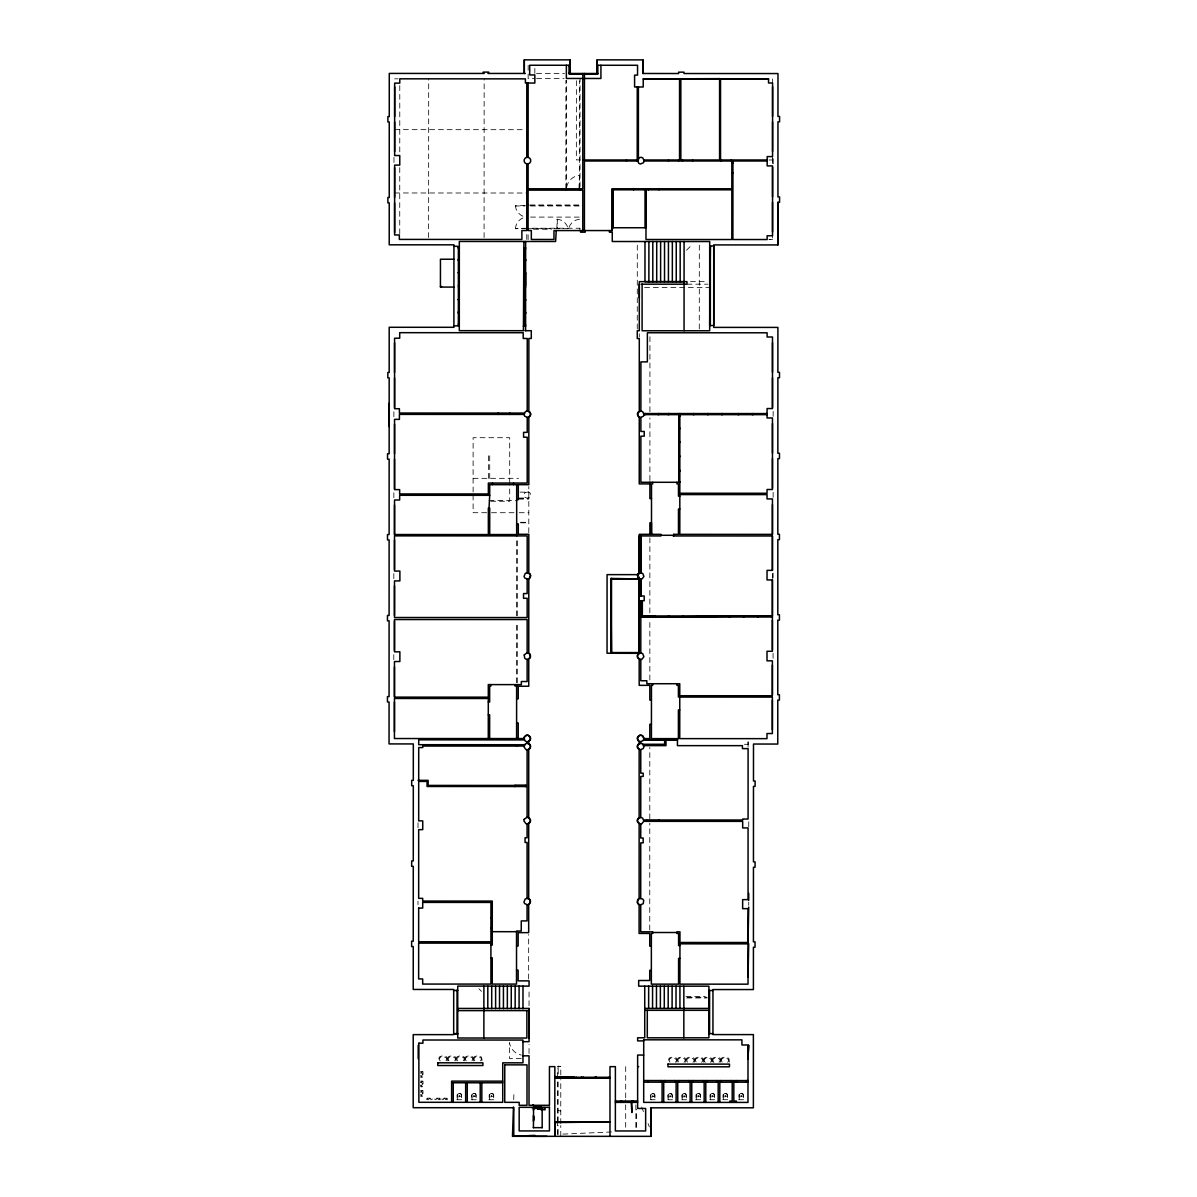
<?xml version="1.0" encoding="UTF-8"?>
<svg xmlns="http://www.w3.org/2000/svg" width="1197" height="1197" viewBox="0 0 1197 1197"><rect width="100%" height="100%" fill="white"/><g stroke="black" fill="none" stroke-linecap="round" stroke-linejoin="round"><path stroke-width="0.75" stroke-dasharray="5 3.75" d="M393.798 659.622L393.798 654.146M393.828 578.585L393.828 573.183M393.858 497.743L393.858 492.401M393.873 416.736L393.873 411.214M393.963 162.418L393.963 157.016M399.738 233.849L399.753 166.967M399.768 151.839L399.783 85.002M417.992 904.633L417.992 901.191M418.007 827.77L418.007 822.459M420.491 1090.751A4.04 4.04 0 0 1 422.436 1090.587A4.938 4.938 0 0 1 423.005 1090.721L423.005 1096.168A4.938 4.938 0 0 1 422.436 1096.302A4.04 4.04 0 0 1 420.491 1096.138M420.491 1081.235A4.04 4.04 0 0 1 422.436 1081.086A4.938 4.938 0 0 1 423.005 1081.22L423.005 1086.667A4.938 4.938 0 0 1 422.436 1086.786A4.04 4.04 0 0 1 420.491 1086.637M420.491 1071.734A4.04 4.04 0 0 1 422.436 1071.584A4.938 4.938 0 0 1 423.005 1071.719L423.005 1077.15A4.938 4.938 0 0 1 422.436 1077.285A4.04 4.04 0 0 1 420.491 1077.135M428.631 237.575L428.691 78.822M484.082 237.59L484.142 78.852M488.376 478.336L488.376 454.456M489.723 478.336L489.723 454.456M526.755 228.687L515.428 228.687L525.139 228.208M525.139 205.495L515.428 205.959L525.154 205.974M516.625 682.769L516.64 623.278M516.64 615.842L516.67 537.767M517.299 682.769L517.313 623.278M517.313 615.842L517.343 537.767M526.755 239.46L526.755 234.118M528.101 239.669L528.101 234.193M528.161 65.251L528.146 78.463L534.835 78.463M528.655 979.011L528.67 934.498M528.805 532.65L528.82 486.536M529.029 1053.495L529.044 1044.487M529.044 1005.704L529.059 989.68M534.835 73.421L534.835 66.882M556.814 228.702L557.293 219.231L557.278 228.702M557.458 1134.606L557.458 1122.577M557.458 1121.903L557.473 1080.008M557.473 1077.539L558.161 1066.078L560.795 1066.632L560.78 1077.719M558.131 1134.532L558.131 1125.509M558.131 1121.903L558.146 1081.205M558.146 1073.904L558.161 1066.078M560.765 1136.327L560.765 1125.464M560.765 1123.654L560.78 1079.559M565.852 188.797L565.897 80.334M566.54 187.809L566.57 80.319M576.37 80.723L576.341 159.904L580.021 159.904M579.004 188.797L579.483 175.316M579.348 188.797L579.378 80.723M579.528 229.24L579.528 228.238M579.528 219.29L578.54 219.38A12.12 12.12 0 0 0 568.949 227.654L568.59 229.091M580.006 229.24L580.006 228.238L530.286 228.223M580.021 186.986L580.051 78.882M625.687 1127.29L625.687 1099.729M625.687 1097.888L625.702 1066.647M635.861 1127.394L635.876 1104.173M636.535 1127.394L636.55 1109.529M637.268 328.951L637.298 243.365M639.288 336.956L639.288 333.843M649.747 929.979L649.776 823.192M649.791 818.838L649.806 747.452M649.836 679.986L649.851 620.315M649.851 612.834L649.881 537.782M649.896 480.446L649.911 417.903M649.911 411.708L649.941 334.606M699.287 328.966L699.317 241.54M748.095 747.182L748.095 740L748.095 744.295M748.724 905.396L748.724 902.014M748.738 826.828L748.753 821.441M772.589 239.535L768.938 239.535L772.529 239.55L772.529 235.749M772.559 161.326L772.559 156.598M772.589 82.982L772.589 78.942M773.067 658.275L773.067 653.188M773.097 578.076L773.097 572.824M773.127 497.339L773.127 491.907M773.142 416.376L773.157 410.975M773.232 163.75L773.232 158.498M513.708 1099.639L513.947 1092.292M515.428 228.687L515.578 227.221A12.12 12.12 0 0 1 525.288 217.27M426.85 1099.819A4.04 4.04 0 0 1 426.88 1098.741A4.938 4.938 0 0 1 427.015 1098.173L432.446 1098.188A4.938 4.938 0 0 1 432.581 1098.741A4.04 4.04 0 0 1 432.611 1099.819M440.152 1099.819A4.04 4.04 0 0 0 440.122 1098.756A4.938 4.938 0 0 0 439.987 1098.188L434.556 1098.188A4.938 4.938 0 0 0 434.421 1098.741A4.04 4.04 0 0 0 434.391 1099.819M447.244 1099.819A4.04 4.04 0 0 0 447.199 1098.756A4.938 4.938 0 0 0 447.08 1098.188L441.633 1098.188A4.938 4.938 0 0 0 441.498 1098.756A4.04 4.04 0 0 0 441.469 1099.819M686.554 250.188L692.734 244.008M445.972 1060.766C449.892 1056.562 437.728 1054.512 439.688 1060.213A3.681 3.681 0 0 0 440.227 1060.826M454.695 1060.766C458.66 1056.487 446.421 1054.632 448.411 1060.213M463.344 1060.841C467.473 1056.158 455.204 1054.796 457.149 1060.213A3.681 3.681 0 0 0 457.673 1060.826M471.932 1060.841C475.927 1056.068 463.553 1054.901 465.738 1060.228A3.681 3.681 0 0 0 466.261 1060.826M480.521 1060.841C484.531 1056.083 472.142 1054.901 474.326 1060.228A3.681 3.681 0 0 0 474.85 1060.841M675.392 1062.263C680.24 1058.103 667.298 1055.589 669.422 1061.455A3.681 3.681 0 0 0 670.29 1062.323M692.973 1062.263C697.851 1058.223 685.058 1055.515 687.018 1061.47A3.681 3.681 0 0 0 687.886 1062.323M710.434 1062.278C715.237 1057.998 702.235 1055.709 704.479 1061.47M719.023 1062.278C723.811 1058.163 711.033 1055.574 713.068 1061.47M727.611 1062.278C732.429 1058.148 719.577 1055.559 721.656 1061.47A3.681 3.681 0 0 0 722.524 1062.338M684.026 1062.323C689.158 1057.609 675.751 1055.934 678.16 1061.455A3.681 3.681 0 0 0 679.028 1062.323M701.622 1062.338C706.664 1057.564 693.287 1056.023 695.741 1061.47A3.681 3.681 0 0 0 696.609 1062.338M456.7 1099.729L462.012 1099.729M471.274 1099.729L476.571 1099.729M488.795 1099.744L494.092 1099.744M695.607 1099.714L700.903 1099.714M709.626 1099.729L714.923 1099.729M738.564 1099.729L743.861 1099.729M722.719 1099.669L727.926 1099.729M428.346 1099.714L429.738 1098.262L431.219 1099.759M442.965 1099.714L444.356 1098.277L445.838 1099.759M435.783 1099.759L437.279 1098.262L438.76 1099.759M650.36 1099.729L655.088 1099.729M667.746 1099.744L672.49 1099.744M681.781 1099.744L686.509 1099.744M421.09 1076.298L422.915 1074.427L421.09 1072.572M421.075 1085.799L422.915 1083.943L421.075 1082.073M421.075 1095.3L422.915 1093.445L421.075 1091.589M562.889 1134.113L613.298 1131.868M536.525 73.466L564.55 73.466M536.66 78.463L564.071 78.463M394.666 78.822L398.077 78.822M394.651 129.65L524.929 129.695M768.968 159.979L772.559 159.979M394.621 192.971L526.77 193.016M529.927 204.956L580.979 204.971M529.927 205.495L582.789 205.51M530.495 205.974L580.934 205.989M530.495 217.091L580.919 217.106M528.101 228.687L568.695 228.702M533.488 229.225L551.428 229.24M690.46 281.654L707.936 281.654M686.973 284.183L707.921 284.183M644.585 287.609L709.686 287.639M473.114 478.336L518.51 478.336M520.022 492.132L528.82 492.132M518.51 498.012L528.82 498.027M518.51 498.565L528.82 498.565M518.51 499.104L528.82 499.104M489.034 500.481L516.685 500.481M490.755 501.259L509.698 501.259L509.698 483.723M486.67 512.72L473.114 512.72L473.114 494.615M491.503 512.72L514.875 512.72M519.184 512.72L528.805 512.72M520.62 522.296L528.805 522.296M520.62 522.835L528.805 522.835M744.444 744.295L748.095 744.31M685.986 996.622L705.392 996.622M687.243 997.296L707.113 997.31M686.734 997.969L707.068 997.984M521.279 1058.477L509.488 1058.477L509.488 1042.677A14.843 14.843 0 0 0 521.323 1055.066M557.473 1066.617L560.795 1066.632M557.473 1110.442L560.78 1110.981M556.814 219.231L558.281 219.38A12.12 12.12 0 0 1 567.857 227.654L568.216 229.091M528.61 491.982L525.274 492.446A3.367 3.367 0 0 0 524.675 497.174L527.787 498.446L529.403 497.772A3.367 3.367 0 0 0 530.017 493.059L528.625 491.997M478.89 988.722L481.508 991.34M641.652 1107.001L643.582 1111.983M648.071 1123.579L649.358 1126.901M515.428 205.495L515.593 206.961A12.12 12.12 0 0 0 525.288 216.911M772.589 158.498L772.589 163.75M772.409 573.558L772.409 578.346M509.698 483.049L509.698 437.698L473.114 437.698L473.114 492.805M566.63 187.151A14.828 14.828 0 0 1 579.004 175.316M422.361 1095.839A2.394 2.394 0 0 1 420.446 1094.582M420.446 1092.307A2.394 2.394 0 0 1 422.361 1091.051M472.306 1099.564A8.199 8.199 0 0 1 471.633 1096.063L471.633 1095.39A2.289 2.289 0 0 1 473.922 1093.085A2.289 2.289 0 0 1 476.211 1095.39L476.211 1096.063A8.199 8.199 0 0 1 475.538 1099.564M432.117 1098.816A2.394 2.394 0 0 1 431.893 1099.684M427.583 1099.669A2.394 2.394 0 0 1 427.344 1098.816M464.69 1060.916A7.047 7.047 0 0 0 464.182 1056.996A6.793 6.793 0 0 0 456.835 1056.996A7.047 7.047 0 0 0 456.326 1060.916M473.279 1060.931A7.047 7.047 0 0 0 472.77 1056.996A6.793 6.793 0 0 0 465.424 1056.996A7.047 7.047 0 0 0 464.915 1060.931M439.658 1098.831A2.394 2.394 0 0 1 439.434 1099.684M435.124 1099.684A2.394 2.394 0 0 1 434.885 1098.816M682.529 1099.714A8.199 8.199 0 0 1 681.856 1096.213L681.856 1095.539A2.289 2.289 0 0 1 684.145 1093.25A2.289 2.289 0 0 1 686.435 1095.539L686.435 1096.213A8.199 8.199 0 0 1 685.761 1099.714M651.108 1099.714A8.199 8.199 0 0 1 650.435 1096.198L650.435 1095.524A2.289 2.289 0 0 1 652.724 1093.235A2.289 2.289 0 0 1 655.013 1095.524L655.013 1096.198A8.199 8.199 0 0 1 654.34 1099.714M739.596 1099.564A8.199 8.199 0 0 1 738.923 1096.063L738.923 1095.39A2.289 2.289 0 0 1 741.212 1093.1A2.289 2.289 0 0 1 743.502 1095.39L743.502 1096.063A8.199 8.199 0 0 1 742.828 1099.564M710.659 1099.564A8.199 8.199 0 0 1 709.986 1096.048L709.986 1095.375A2.289 2.289 0 0 1 712.275 1093.085A2.289 2.289 0 0 1 714.564 1095.375L714.564 1096.048A8.199 8.199 0 0 1 713.891 1099.564M457.733 1099.564A8.199 8.199 0 0 1 457.059 1096.048L457.059 1095.375A2.289 2.289 0 0 1 459.349 1093.085A2.289 2.289 0 0 1 461.653 1095.375L461.653 1096.048A8.199 8.199 0 0 1 460.98 1099.564M481.867 1060.931A7.047 7.047 0 0 0 481.359 1057.011A6.793 6.793 0 0 0 474.012 1057.011A7.047 7.047 0 0 0 473.503 1060.931M723.661 1099.564A8.199 8.199 0 0 1 722.988 1096.063L722.988 1095.39A2.289 2.289 0 0 1 725.277 1093.085A2.289 2.289 0 0 1 727.567 1095.39L727.567 1096.063A8.199 8.199 0 0 1 726.893 1099.564M455.967 1060.916A7.047 7.047 0 0 0 455.459 1056.996A6.793 6.793 0 0 0 448.112 1056.996A7.047 7.047 0 0 0 447.603 1060.916M448.95 1060.826A3.681 3.681 0 0 1 448.396 1060.228M447.229 1060.916A7.047 7.047 0 0 0 446.72 1056.996A6.793 6.793 0 0 0 439.374 1056.996A7.047 7.047 0 0 0 438.865 1060.916M422.361 1086.322A2.394 2.394 0 0 1 420.446 1085.081M420.446 1082.791A2.394 2.394 0 0 1 422.361 1081.549M422.361 1076.821A2.394 2.394 0 0 1 420.446 1075.579M420.446 1073.29A2.394 2.394 0 0 1 422.361 1072.048M696.639 1099.549A8.199 8.199 0 0 1 695.966 1096.048L695.966 1095.375A2.289 2.289 0 0 1 698.255 1093.085A2.289 2.289 0 0 1 700.544 1095.375L700.544 1096.048A8.199 8.199 0 0 1 699.871 1099.549M489.827 1099.564A8.199 8.199 0 0 1 489.154 1096.063L489.154 1095.39A2.289 2.289 0 0 1 491.443 1093.1A2.289 2.289 0 0 1 493.733 1095.39L493.733 1096.063A8.199 8.199 0 0 1 493.059 1099.564M668.495 1099.714A8.199 8.199 0 0 1 667.821 1096.213L667.821 1095.539A2.289 2.289 0 0 1 670.125 1093.235A2.289 2.289 0 0 1 672.415 1095.539L672.415 1096.213A8.199 8.199 0 0 1 671.741 1099.714M446.735 1098.831A2.394 2.394 0 0 1 446.511 1099.684M442.202 1099.684A2.394 2.394 0 0 1 441.962 1098.831M694.559 1062.173A7.047 7.047 0 0 0 694.051 1058.238A6.793 6.793 0 0 0 686.704 1058.238A7.047 7.047 0 0 0 686.195 1062.173M676.978 1062.158A7.047 7.047 0 0 0 676.47 1058.238A6.793 6.793 0 0 0 669.123 1058.238A7.047 7.047 0 0 0 668.614 1062.158M729.197 1062.173A7.047 7.047 0 0 0 728.689 1058.253A6.793 6.793 0 0 0 721.342 1058.253A7.047 7.047 0 0 0 720.833 1062.173M720.609 1062.173A7.047 7.047 0 0 0 720.1 1058.253A6.793 6.793 0 0 0 712.754 1058.253A7.047 7.047 0 0 0 712.245 1062.173M713.936 1062.338A3.681 3.681 0 0 1 713.038 1061.485M703.297 1062.173A7.047 7.047 0 0 0 702.789 1058.238A6.793 6.793 0 0 0 695.442 1058.238A7.047 7.047 0 0 0 694.933 1062.173M685.701 1062.158A7.047 7.047 0 0 0 685.193 1058.238A6.793 6.793 0 0 0 677.846 1058.238A7.047 7.047 0 0 0 677.337 1062.158M712.02 1062.173A7.047 7.047 0 0 0 711.512 1058.253A6.793 6.793 0 0 0 704.165 1058.253A7.047 7.047 0 0 0 703.656 1062.173M705.332 1062.338A3.681 3.681 0 0 1 704.449 1061.485M460.037 1096.452C457.838 1098.322 459.214 1093.489 460.037 1096.452M474.596 1096.467C472.366 1098.262 473.832 1093.489 474.596 1096.467M492.117 1096.467C489.902 1098.262 491.368 1093.504 492.117 1096.467M653.397 1096.602C651.018 1098.322 652.814 1093.624 653.397 1096.602M670.799 1096.617C668.405 1098.412 670.185 1093.609 670.799 1096.617M684.819 1096.617C682.395 1098.457 684.19 1093.624 684.819 1096.617M698.928 1096.452C696.549 1098.218 698.315 1093.459 698.928 1096.452M712.948 1096.452C710.614 1098.218 712.305 1093.474 712.948 1096.452M725.951 1096.467C723.736 1098.262 725.187 1093.489 725.951 1096.467M741.886 1096.467C739.686 1098.262 741.108 1093.504 741.886 1096.467M473.922 1093.504A1.885 1.885 0 0 0 472.037 1095.39A4.459 4.459 0 0 0 472.097 1096.542A1.885 1.885 0 0 0 475.748 1096.542A4.459 4.459 0 0 0 475.808 1095.39A1.885 1.885 0 0 0 473.922 1093.504M684.145 1093.654A1.885 1.885 0 0 0 682.26 1095.539A4.459 4.459 0 0 0 682.32 1096.706A1.885 1.885 0 0 0 685.971 1096.706A4.459 4.459 0 0 0 686.031 1095.539A1.885 1.885 0 0 0 684.145 1093.654M652.724 1093.639A1.885 1.885 0 0 0 650.839 1095.524A4.459 4.459 0 0 0 650.899 1096.691A1.885 1.885 0 0 0 654.55 1096.691A4.459 4.459 0 0 0 654.609 1095.524A1.885 1.885 0 0 0 652.724 1093.639M741.212 1093.504A1.885 1.885 0 0 0 739.327 1095.39A4.459 4.459 0 0 0 739.387 1096.557A1.885 1.885 0 0 0 743.038 1096.557A4.459 4.459 0 0 0 743.098 1095.39A1.885 1.885 0 0 0 741.212 1093.504M712.275 1093.489A1.885 1.885 0 0 0 710.39 1095.375A4.459 4.459 0 0 0 710.449 1096.542A1.885 1.885 0 0 0 714.1 1096.542A4.459 4.459 0 0 0 714.16 1095.375A1.885 1.885 0 0 0 712.275 1093.489M459.364 1093.489A1.885 1.885 0 0 0 457.463 1095.375A4.459 4.459 0 0 0 457.538 1096.542A1.885 1.885 0 0 0 461.174 1096.542A4.459 4.459 0 0 0 461.249 1095.375A1.885 1.885 0 0 0 459.364 1093.489M725.277 1093.489A1.885 1.885 0 0 0 723.392 1095.39A4.459 4.459 0 0 0 723.452 1096.542A1.885 1.885 0 0 0 727.103 1096.542A4.459 4.459 0 0 0 727.163 1095.39A1.885 1.885 0 0 0 725.277 1093.489M698.255 1093.489A1.885 1.885 0 0 0 696.37 1095.375A4.459 4.459 0 0 0 696.43 1096.542A1.885 1.885 0 0 0 700.08 1096.542A4.459 4.459 0 0 0 700.14 1095.375A1.885 1.885 0 0 0 698.255 1093.489M491.443 1093.504A1.885 1.885 0 0 0 489.558 1095.39A4.459 4.459 0 0 0 489.618 1096.557A1.885 1.885 0 0 0 493.269 1096.557A4.459 4.459 0 0 0 493.329 1095.39A1.885 1.885 0 0 0 491.443 1093.504M670.125 1093.654A1.885 1.885 0 0 0 668.225 1095.539A4.459 4.459 0 0 0 668.3 1096.691A1.885 1.885 0 0 0 671.936 1096.691A4.459 4.459 0 0 0 672.011 1095.539A1.885 1.885 0 0 0 670.125 1093.654"/><path stroke-width="1.5" d="M389.16 413.07L389.16 407.534M516.67 534.55L489.708 534.55L489.708 508.127L488.361 508.127L488.346 534.565L394.516 534.535L394.531 500.002L399.648 500.002L399.648 495.289L489.708 495.319L489.723 484.665L528.82 484.68L528.835 417.065A3.202 3.202 0 0 0 528.85 411.379L528.865 338.467L531.288 338.467L531.288 330.701L524.989 330.701M418.696 780.339L418.711 747.571L422.75 747.571L422.75 746.045L524.106 746.075M451.628 1102.317L451.628 1081.145L502.74 1081.16M453.244 1102.317L453.259 1082.776M457.045 1034.028L457.059 990.069M458.361 325.838L458.376 247.435M465.648 1102.317L465.663 1082.776M467.264 1102.317L467.279 1082.776M480.206 1102.332L480.221 1082.776M481.822 1102.332L481.837 1082.776M483.872 1038.023L483.887 986.104M487.792 1008.682L487.807 986.104M488.286 738.564L488.301 698.509L394.456 698.479L394.441 738.534L524.047 738.579A3.202 3.202 0 0 1 528.52 735.437L530.51 738.04L530.301 739.731L527.697 741.736L526.007 741.512L524.66 740.479L524.211 737.232L526.815 735.212L528.52 735.437A3.247 3.247 0 0 1 528.73 741.302L528.73 743.666A3.202 3.202 0 0 1 528.73 749.352L528.715 817.76A3.202 3.202 0 0 1 528.7 823.446L528.685 898.708A3.202 3.202 0 0 1 528.685 904.408L528.67 932.643L518.151 932.643L518.151 945.944L516.535 945.944M489.034 508.127L489.708 495.319M489.633 738.564L489.648 714.818L488.301 714.818M490.725 684.609L490.725 686.225L489.648 686.225L489.648 702.011L488.301 702.011M491.698 1008.682L491.713 986.104M490.92 945.032L492.266 945.032L492.281 901.087L422.706 901.057L422.706 898.363L418.666 898.363L418.681 829.641L422.736 829.641L422.736 820.873L418.681 820.873L418.696 781.417L427.06 781.417L427.06 786.489L527.099 786.534L527.084 817.416M495.618 1008.682L495.618 986.119M498.236 414.416L498.236 413.07M499.523 1008.682L499.523 986.119M503.428 1008.682L503.443 986.119M507.348 1008.682L507.348 986.119M509.698 414.416L509.698 413.07M511.254 1008.682L511.254 986.119M514.59 786.519L514.59 785.441L526.052 785.441L526.052 786.534M514.994 684.624L514.994 685.971L516.61 685.971M515.159 1008.682L515.174 986.119M515.264 785.441L515.264 786.519M516.595 746.075L516.595 744.729M516.595 738.579L516.625 684.624M516.67 535.912L516.685 484.665M518.211 738.579L518.226 723.048L516.61 723.048M518.301 484.665L518.301 499.643L516.685 499.643M519.079 1008.682L519.079 986.119M522.984 1008.697L522.984 986.119M524.301 59.85L524.301 73.421L524.301 59.85L570.146 59.865L570.326 74.154M524.66 326.197L524.675 247.779M525.378 786.534L525.378 785.441M525.603 330.701L525.633 241.48M526.8 83.042L526.77 157.331A3.367 3.367 0 0 0 526.785 163.929L526.755 230.542L521.892 230.542L521.892 239.46L399.334 239.415L399.334 234.956L394.606 234.956L394.636 165.111L399.753 165.111L399.768 155.535L394.636 155.535L394.666 83.132L399.783 83.132L399.783 78.822L525.393 78.867L525.393 83.042L534.835 83.042L534.835 74.947L529.687 74.947L529.702 65.251L570.146 65.251M527.069 904.767L527.054 920.912L521.264 920.912L521.249 931.027L516.535 931.027L516.52 984.099L492.251 984.084L492.266 957.839L490.905 957.839M527.069 898.363L525.184 898.992L523.942 902.029L524.6 903.585L527.653 904.842L529.209 904.184L530.466 901.146L529.807 899.575L527.069 898.363L527.084 842.479L525.064 842.479L525.064 837.765L527.084 837.765L527.084 823.805M527.114 749.711L527.099 785.441L428.137 785.412L428.137 780.339L418.022 780.339M527.114 743.307L525.244 743.936L524.002 746.973L526.007 749.576L527.697 749.786L530.301 747.781L530.51 746.09L529.867 744.534L527.114 743.307L527.114 741.661M527.144 659.352L527.129 681.527L521.338 681.527L521.338 684.624L488.301 684.609L488.301 697.163L394.456 697.133L394.471 661.522L399.858 661.522L399.873 651.826L394.471 651.811L394.486 619.552L527.159 619.552L527.144 652.963M527.174 579.139L527.159 593.562L523.523 593.562L523.523 598.291L527.159 598.291L527.159 617.562L394.486 617.517L394.501 580.904L399.888 580.904L399.888 571.059L394.501 571.059L394.516 535.867L527.189 535.912L527.174 572.735L529.912 573.947L530.57 575.518L529.328 578.555L527.757 579.213L524.72 577.971L524.062 576.4L525.303 573.363L527.174 572.735M527.219 417.424L527.219 432.356L523.583 432.356L523.583 437.219L527.219 437.219L527.204 483.049L488.361 483.049L488.361 493.957L399.648 493.942L399.648 489.618L394.531 489.618L394.546 419.369L399.409 419.369L399.409 414.386L524.136 414.431M527.219 411.035L525.348 411.648L524.106 414.686L524.765 416.257L527.802 417.499L530.406 415.494L530.63 413.818L529.972 412.247L527.219 411.035L527.249 338.467L523.209 338.467L523.209 332.721L399.708 332.676L399.708 338.212L394.576 338.212L394.561 408.716L399.409 408.731L399.409 413.04L524.316 413.085M528.146 83.042L528.131 157.331A3.367 3.367 0 0 1 528.116 163.914L528.116 188.782L582.804 188.797L582.789 73.481M527.219 1010.612L457.733 1010.612L457.733 1008.443L529.044 1008.443L529.044 1041.674L522.969 1041.674M533.323 1110.128L533.518 1109.155M533.518 1136.327L546.999 1136.327M533.443 1127.649L533.578 1108.138L542.166 1108.138L542.166 1127.649M533.518 1107.674L533.877 1106.746M537.618 1108.138L533.578 1108.661M541.134 1109.499L545.099 1109.814L544.605 1108.138M549.438 1107.15L549.438 1130.941L519.169 1130.926L519.169 1107.33L549.438 1107.345M555.992 1078.213L555.992 1077.27M556.276 230.557L555.588 241.495L459.334 241.465L459.304 330.671L523.418 330.701L523.897 241.48M565.852 190.143L565.852 188.797M566.376 65.251L566.361 78.463L582.834 78.478M568.096 1078.228L568.096 1077.285M568.425 1078.228L568.425 1077.285M568.77 1078.228L568.77 1077.285M569.114 65.251L569.114 74.154L597.827 74.169L597.827 65.266M569.099 1078.228L569.099 1077.285M569.652 72.808L569.652 65.925M574.919 1077.285L554.854 1076.597M576.505 1078.228L576.505 1077.285M580.021 190.143L580.021 188.797M580.545 230.557L580.545 232.173L585.168 232.188L585.168 230.557M581.278 1078.228L581.278 1077.285M581.547 1078.228L581.547 1077.285M582.789 230.557L582.804 190.143L528.116 190.128L528.101 230.542L531.333 230.542L531.333 239.46L553.972 239.475L553.987 230.557L612.265 230.572L612.265 188.782L731.831 188.782L731.831 160.996L644.151 160.996L643.492 162.717L640.38 164.004L638.764 163.331L637.477 160.203L639.542 157.54L641.263 157.316L642.879 157.989L644.166 161.101M582.894 1078.228L582.894 1077.285M583.163 1078.228L583.163 1077.285M584.405 230.557L584.435 160.996L638.39 160.996M637.253 86.992L637.223 159.979L584.435 159.979L584.45 73.481M594.999 1078.228L594.999 1077.285M595.328 1078.228L595.328 1077.285M595.672 1078.228L595.672 1077.285M596.001 1078.228L596.001 1077.285M596.345 1078.228L596.345 1077.285M597.153 59.88L597.153 73.496L597.153 59.85L642.954 59.895L642.954 73.481L678.609 73.526L678.609 72.164L684.011 72.179L684.011 73.526L777.975 73.556L777.96 116.423L779.591 116.423L779.576 121.825L777.96 121.825L777.945 196.921L779.561 196.921L779.561 202.308L777.945 202.308L777.93 244.936L713.741 244.921L713.726 327.394L777.9 327.409L777.885 372.327L779.501 372.327L779.501 377.728L777.885 377.728L777.855 453.229L779.471 453.229L779.471 458.616L777.855 458.616L777.826 534.266L779.442 534.266L779.442 539.652L777.826 539.652L777.811 614.749L779.427 614.749L779.427 620.151L777.796 620.151L777.781 694.709L779.397 694.709L779.397 700.095L777.781 700.095L777.766 744.055L753.497 744.04L753.482 780.983L755.098 780.983L755.098 786.384L753.482 786.384L753.452 861.885L755.068 861.885L755.068 867.271L753.452 867.271L753.422 941.844L755.038 941.844L755.038 947.231L753.422 947.231L753.407 989.56L712.963 989.56L712.948 1034.582L753.392 1034.597L753.377 1107.809L651.033 1107.823L651.033 1136.357L513.767 1136.312L513.782 1107.734L413.204 1107.704L413.219 1034.627L453.678 1034.642L453.693 989.47L413.234 989.455L413.249 946.573L411.633 946.573L411.633 941.186L413.249 941.186L413.279 866.359L411.663 866.359L411.663 860.957L413.279 860.957L413.309 785.726L411.693 785.726L411.693 780.339L413.309 780.339L413.324 743.936L389.055 743.921L389.07 701.996L387.454 701.996L387.454 696.594L389.07 696.594L389.085 620.824L387.469 620.824L387.469 615.438L389.1 615.438L389.115 539.922L387.499 539.922L387.499 534.535L389.115 534.535L389.145 459.169L387.529 459.169L387.529 453.768L389.145 453.768L389.175 377.863L387.828 377.863L387.828 372.476L389.175 372.476L389.19 327.29L453.902 327.305L453.932 244.831L389.22 244.816L389.234 202.862L387.888 202.862L387.888 197.46L389.234 197.46L389.249 121.959L387.903 121.959L387.903 116.573L389.264 116.573L389.264 73.421L484.216 73.451M600.924 65.266L600.924 78.478L584.45 78.478M608.779 1078.243L608.779 1077.285M609.438 230.572L609.438 232.188L612.265 232.188L612.265 241.51L709.701 241.54L709.671 330.761L642.101 330.761L642.101 284.183M609.976 1136.342L609.991 1066.647L615.393 1066.647L615.363 1130.956L645.632 1130.97L645.647 1108.452L637.627 1108.452L637.642 1055.051L643.702 1055.051M610.814 653.233L610.844 578.405L641.936 579.034L643.941 576.43L642.699 573.393L639.707 572.914L638.091 573.991L637.642 577.238L638.674 578.585M611.487 653.233L611.517 578.405M620.704 1102.377L620.704 1101.031M620.974 1102.377L620.974 1101.031M621.512 1102.377L621.647 1101.031M631.223 1102.377L631.896 1112.492L631.762 1101.031M632.435 1102.377L632.435 1101.031M633.512 1102.377L633.512 1101.031M638.39 159.979L638.405 86.992M638.54 579.094L637.687 577.238M639.213 578.809L639.183 653.338L607.044 653.233L607.074 574.635L638.54 574.635M640.724 904.887L640.709 931.82L652.709 931.82L652.709 933.451L651.363 933.451L651.348 984.143L678.579 984.143L678.594 958.393L679.941 958.393M640.724 898.319L640.739 842.868L643.163 842.868L643.178 838.02L640.739 838.02L640.754 823.85M640.754 817.446L642.624 818.075L643.866 821.112L641.846 823.716L640.156 823.925L637.567 821.905L637.358 820.214L638.016 818.643L640.754 817.446L640.769 776.419L643.193 776.419L643.193 773.172L640.769 773.172L640.769 749.756M640.769 743.352L642.654 743.98L643.881 747.018L643.223 748.589L640.186 749.831L637.582 747.811L637.373 746.12L638.031 744.549L640.769 743.352L640.769 741.691M640.799 659.397L640.799 680.749L646.859 680.749L646.859 683.726L679.761 683.726L679.761 695.726L772.379 695.756L772.394 660.834L767.008 660.834L767.008 651.273L772.394 651.273L772.424 579.947L767.023 579.947L767.038 570.37L772.424 570.37L772.439 535.987L673.178 535.957M640.799 652.993L642.684 653.622L643.911 656.659L641.906 659.263L640.215 659.472L637.627 657.467L637.403 655.776L638.061 654.205L640.799 652.993L640.829 600.714L644.195 600.714L644.195 596.001L640.829 595.986L640.829 579.168L640.844 595.986M640.889 417.469L640.874 431.459L644.255 431.459L644.24 436.172L640.874 436.172L640.859 482.286L679.821 482.301M640.889 411.065L642.759 411.693L644.001 414.731L643.343 416.302L640.305 417.544L638.734 416.885L637.477 413.848L638.136 412.277L640.889 411.065L640.904 361.883L647.368 361.883L647.382 332.766L767.112 332.796L767.112 337L772.499 337L772.484 408.551L767.082 408.551L767.082 417.977L772.469 417.977L772.454 489.498L767.053 489.498L767.053 493.269L679.821 493.239L679.851 413.549M641.487 616.979L641.487 615.901M642.34 616.979L642.34 600.714M642.954 73.511L642.954 59.895M719.606 78.658L643.223 78.897L643.223 86.992L634.59 86.992L634.59 75.127L637.552 75.127L637.567 65.281L597.153 65.266M644.525 414.626L644.525 413.549M643.717 1040.896L637.642 1040.896L637.642 1037.799L644.734 1037.799L644.734 986.163M644.988 241.525L644.974 281.669L684.071 281.684M645.378 414.626L645.378 413.549M645.976 189.814L645.976 239.505L731.816 239.535L731.831 189.814L645.976 189.814L645.976 227.744L612.265 227.744M646.485 821.337L646.485 819.99M647.951 1082.163L647.951 1080.547M648.639 1008.413L648.654 986.163M648.879 281.684L648.894 241.525M649.881 534.326L649.881 522.865L651.497 522.865L651.497 534.326L651.512 483.902L652.724 483.902L652.724 482.286M649.896 482.286L649.896 498.595L651.512 498.595M652.56 1008.413L652.56 986.163M652.664 683.726L652.664 685.342L651.452 685.342L651.422 738.624L678.4 738.624L678.4 709.881L679.746 709.881M652.799 281.684L652.799 241.525M653.457 616.994L771.736 615.946L771.736 617.024M654.295 616.994L654.295 615.901M654.968 616.994L654.968 615.901M656.465 1008.413L656.465 986.163M656.704 281.684L656.719 241.525M658.185 414.626L658.185 413.549M658.859 414.626L658.859 413.549M659.293 821.351L659.293 820.005M660.37 1008.413L660.385 986.163M660.609 281.684L660.624 241.525M660.759 1082.163L660.759 1080.547M662.091 1102.392L662.106 1082.163M663.707 1102.392L663.722 1082.163M664.29 1008.413L664.29 986.163M664.53 281.684L664.53 241.525M664.664 1082.163L664.664 1080.547M665.996 738.624L665.981 745.626L643.717 745.626M668.135 414.626L668.135 413.549M668.195 1008.413L668.195 986.163M668.435 281.684L668.45 241.525M668.45 616.994L668.465 615.916M668.809 414.626L668.809 413.549M669.138 616.994L669.138 615.916M672.101 1008.413L672.115 986.163M672.34 281.684L672.355 241.54M673.716 535.957L673.716 534.341L678.46 534.341L678.475 508.994L679.821 508.994M674.779 1082.163L674.779 1080.547M676.11 1102.392L676.125 1082.163M676.021 1008.413L676.021 986.163M676.245 281.684L676.26 241.54M676.933 683.726L676.933 685.342L678.415 685.342L678.415 697.073L772.379 697.103L772.364 733.537L766.978 733.537L766.978 738.654L679.746 738.624L679.761 697.073M676.993 482.301L676.993 483.917L678.475 483.917L678.475 496.186L679.821 496.186M677.457 738.624L677.442 745.641L742.439 745.656L742.439 748.619L748.095 748.634L748.08 819.032L742.679 819.032L742.679 820.02L643.717 819.99M677.741 1102.392L677.741 1082.163M678.684 1082.163L678.684 1080.547M678.744 482.301L678.774 413.549M679.148 482.301L679.163 470.84M679.926 1008.413L679.926 986.178M680.165 281.684L680.18 241.54M682.619 616.994L682.619 615.916M683.292 616.994L683.292 615.916M683.831 1037.814L683.846 986.178M684.056 330.746L684.086 241.54M688.799 1082.178L688.799 1080.562M690.145 1102.392L690.145 1082.178M691.761 1102.392L691.761 1082.178M692.704 1082.178L692.704 1080.562M693.332 414.641L693.332 413.563M694.006 414.641L694.006 413.563M696.774 616.994L696.774 615.916M697.447 616.994L697.447 615.916M702.819 1082.178L702.819 1080.562M704.165 1102.407L704.165 1082.178M705.781 1102.407L705.781 1082.178M706.724 1082.178L706.724 1080.562M707.487 414.641L707.487 413.563M708.16 414.641L708.16 413.563M709.582 1033.639L709.597 990.503M710.345 325.524L710.375 245.969L709.671 325.524L713.726 325.524L713.726 245.969L709.701 245.969M715.103 617.009L715.103 615.931M715.776 617.009L715.776 615.931M716.838 1082.178L716.838 1080.562M718.185 1102.407L718.185 1082.178M719.801 1102.407L719.801 1082.178M720.759 1082.178L720.759 1080.562M721.641 414.641L721.641 413.563M722.315 414.656L722.315 413.563M729.257 617.009L729.272 615.931M729.946 617.009L729.946 615.931M729.916 1102.407L729.916 1101.06L732.205 1101.06L732.22 1082.193M730.858 1082.193L730.858 1080.562M733.836 1082.193L733.821 1101.06L736.379 1101.06L736.379 1102.407M736.529 1082.193L736.529 1080.577M738.1 414.656L738.1 413.578M738.773 414.656L738.773 413.578M743.427 617.009L743.427 615.931M744.1 617.024L744.1 615.931M746.644 1082.193L746.644 1080.577M748.709 943.64L748.02 976.887M748.724 907.102L748.035 941.83M748.724 900.324L748.724 893.396M752.255 414.656L752.255 413.578M752.928 414.656L752.928 413.578M757.581 617.024L757.581 615.946M758.255 617.024L758.255 615.946M766.409 414.656L766.409 413.578M767.172 161.326L767.172 156.598L772.559 156.598L772.589 82.982L768.534 82.982L768.549 78.942L720.534 78.927L720.534 159.979L767.172 159.979M772.439 534.371L772.454 498.94L767.053 498.925L767.053 494.615L679.821 494.585L679.806 534.341L772.439 534.371L772.439 504.595M777.93 244.936L777.945 202.308M584.435 159.979L582.804 159.919M513.468 1106.986L512.481 1136.357L534.894 1135.369M637.432 575.577L638.091 573.991M637.477 160.203L638.151 158.603M526.575 157.361L528.326 157.361M528.326 163.869L526.575 163.869M569.114 65.925L570.146 65.94M597.153 65.94L597.153 72.822M569.114 72.808L570.146 72.808M487.942 73.451L525.303 73.451M569.114 73.481L597.827 73.496M719.606 78.523L720.534 78.927M582.834 78.882L584.45 78.882M643.223 78.942L768.549 78.942M644.016 159.979L679.552 159.979L679.552 78.912M731.831 163.166L732.938 163.166M731.831 172.877L732.938 172.877M526.755 204.956L528.116 204.956M526.755 229.225L528.101 229.225M453.932 246.298L457.957 246.298L457.957 247.435L459.319 247.435M523.897 247.779L525.633 247.779M458.376 248.437L459.319 248.437M524.675 248.796L525.633 248.796M453.932 259.225L440.451 259.225L440.436 287.071L453.917 287.085M458.376 259.225L459.319 259.225M458.376 259.569L459.319 259.569M524.675 259.584L525.618 259.584M524.675 259.914L525.618 259.914M458.376 260.243L459.319 260.243M458.376 260.572L459.319 260.572M524.675 260.587L525.618 260.587M524.675 260.931L525.618 260.931M458.376 272.377L459.319 272.377M458.376 272.707L459.319 272.707M524.675 272.721L525.618 272.721M458.376 273.051L459.319 273.051M524.675 273.066L525.618 273.066M524.675 273.395L525.618 273.395L525.633 285.874L524.675 285.874M641.143 284.183L686.973 284.183L686.973 281.654L639.303 281.639L639.288 330.731L637.268 330.731L637.268 338.512L639.288 338.512L639.273 411.409A3.172 3.172 0 0 0 639.258 417.11L639.243 483.902L649.896 483.902M458.361 285.514L459.319 285.514M440.436 286.532L441.603 286.532M458.361 286.861L459.319 286.861M524.675 287.22L525.618 287.22M458.361 299.34L459.304 299.34M458.361 299.669L459.304 299.669M524.66 299.699L525.603 299.699M458.361 300.013L459.304 300.013M524.66 300.028L525.603 300.028M524.66 300.372L525.603 300.372M458.361 311.804L459.304 311.804M458.361 312.148L459.304 312.148M524.66 312.163L525.603 312.163M524.66 312.507L525.603 312.507M458.361 312.821L459.304 312.821M458.361 313.15L459.304 313.15M524.66 313.18L525.603 313.18M524.66 313.509L525.603 313.509M458.361 323.938L459.304 323.938M524.66 324.297L525.603 324.297M458.361 324.956L459.304 324.956M524.66 325.315L525.603 325.315M453.902 325.838L459.304 325.838M523.418 326.197L525.603 326.197M643.851 413.549L767.082 413.578M645.378 414.222L658.185 414.222M643.986 414.626L678.774 414.641M679.851 414.641L767.082 414.656M678.774 415.314L679.851 415.314M678.774 416.287L679.851 416.287M678.759 428.122L679.851 428.122M678.759 428.795L679.851 428.795M678.759 441.843L679.836 441.843M678.759 442.516L679.836 442.516M678.759 456.012L679.836 456.012M678.759 456.685L679.836 456.685M678.759 470.167L679.836 470.167M678.759 470.84L679.836 470.84M678.759 471.513L679.836 471.513M678.744 481.628L679.821 481.628M516.67 523.912L518.286 523.912L518.286 534.281L528.805 534.296L528.79 573.079A3.172 3.172 0 0 1 528.79 578.779L528.76 653.308A3.172 3.172 0 0 1 528.76 659.008L528.745 686.24L518.241 686.24L518.226 698.779L516.61 698.779M660.909 535.283L673.716 535.283L673.716 534.326M611.517 579.079L639.213 579.079M610.844 579.752L611.517 652.56L639.183 652.574L639.228 577.074M654.295 616.305L639.228 616.305M642.834 616.5L654.295 616.5M641.487 616.575L654.295 616.575M640.814 616.979L772.409 617.024M651.437 700.036L649.821 700.036L649.821 685.342L639.183 685.342L639.183 659.038A3.172 3.172 0 0 1 638.689 653.652M651.437 724.305L649.821 724.305L649.806 738.624L643.851 738.609A3.217 3.217 0 0 0 641.233 735.302L639.393 735.467L637.373 738.055L638.614 741.108L640.186 741.766L643.223 740.524L643.896 738.968L642.654 735.916L641.083 735.257A3.217 3.217 0 0 0 637.582 737.427A3.217 3.217 0 0 0 639.153 741.332L639.153 743.696A3.187 3.187 0 0 0 639.153 749.397L639.138 817.805A3.202 3.202 0 0 0 639.138 823.491L639.108 898.648A3.292 3.292 0 0 0 639.108 904.528L639.093 933.436L649.747 933.451L649.747 946.124L651.363 946.124M643.582 739.686L664.634 739.701L664.634 744.28L642.879 744.28M665.996 739.566L677.457 739.566M524.421 739.926L418.711 739.806L418.711 744.699L524.645 744.729M643.358 740.24L664.634 740.24M665.996 740.24L677.457 740.24M646.485 820.663L659.293 820.678M643.777 821.337L742.679 821.366L742.679 827.935L748.065 827.935L748.05 899.62L742.649 899.62L742.649 908.658L748.05 908.658L748.035 942.503L679.941 942.488L679.956 931.835L676.978 931.835L676.978 933.451L678.594 933.451L678.594 945.585L679.941 945.585M490.92 918.204L492.266 918.204M490.92 928.318L492.266 928.318M492.266 931.685L516.535 931.7M652.709 932.508L676.978 932.508M516.52 970.213L518.136 970.213L518.136 980.867L529.059 980.867L529.059 986.119L457.733 986.104L457.718 1038.008L526.875 1038.038L526.875 1010.612M651.348 970.393L649.732 970.393L649.732 980.493L638.674 980.493L638.674 986.163L708.923 986.178L708.908 1037.814L647.293 1037.814L647.293 1010.313M453.693 990.473L457.733 990.488M708.923 990.503L712.963 990.503M644.734 1008.413L708.908 1008.413L708.908 1010.313L644.734 1010.313M453.678 1033.624L457.718 1033.624M708.908 1033.639L712.948 1033.639M453.678 1034.028L457.718 1034.028M418.202 1045.28L418.202 1058.761M522.969 1055.829L529.029 1055.829L529.014 1105.31L549.453 1105.31L549.453 1066.617L554.854 1066.617L554.795 1136.387L554.795 1122.577M637.642 1066.647L638.644 1066.647M554.854 1077.27L609.931 1077.3M554.854 1078.213L609.991 1078.243M643.702 1080.547L747.99 1080.577M643.702 1082.163L747.99 1082.193M451.628 1082.761L502.74 1082.791M615.378 1101.031L637.627 1101.031M615.378 1102.377L637.627 1102.377M532.665 1105.115L533.473 1105.115M537.378 1106.866L541.418 1106.866M533.578 1107.06L537.618 1107.599L531.842 1107.674M541.134 1107.674L545.338 1107.674M533.458 1116.382L533.458 1120.242M554.839 1121.903L609.976 1121.918M554.839 1122.577L609.976 1121.903M533.234 1127.664L542.376 1127.664M637.702 577.313L638.54 578.42L637.851 577.612M772.574 86.768L772.574 116.423M772.559 121.825L772.559 151.48M772.544 167.251L772.544 196.921M772.529 202.308L772.529 231.979M772.484 342.671L772.484 372.327M772.484 377.728L772.484 407.384M772.469 423.558L772.469 453.229M772.454 458.616L772.454 488.286M772.409 535.942L772.409 570.37M772.409 579.947L772.409 615.946L640.844 615.946L640.844 600.714M772.394 620.151L772.394 649.806M772.379 665.038L772.379 694.709M772.379 700.095L772.379 729.766M731.337 159.979L731.337 160.996M721.267 159.979L721.267 160.996M719.577 78.927L719.577 159.979L680.839 159.979L680.839 78.912M692.569 159.979L692.569 160.996M683.831 1008.413L683.831 1010.313M682.499 159.979L682.499 160.996M678.579 159.979L678.579 160.996M668.51 159.979L668.51 160.996M659.008 188.782L659.008 189.814M651.033 1107.823L651.033 1136.357M648.4 188.782L648.4 189.814M645.033 227.744L645.033 189.814L613.223 189.814L613.223 227.744M644.405 188.782L644.405 189.814M639.303 284.183L639.303 297.814M639.228 573.692L639.213 535.942L660.909 535.957L660.909 534.341L639.228 534.326L639.213 573.124L638.001 574.126A3.172 3.172 0 0 0 637.537 575.069M636.535 159.979L636.535 160.996M633.512 188.782L633.512 189.814M626.465 159.979L626.465 160.996M612.265 188.782L612.265 230.572M570.146 59.85L570.146 73.466M529.044 1008.443L529.044 1038.038M513.618 483.049L513.618 484.665M492.446 483.049L492.446 484.665M488.645 73.421L488.645 72.104L483.244 72.104L483.244 73.421M483.887 1008.443L483.887 1010.612M394.651 86.902L394.651 116.573M394.636 121.959L394.636 151.63M394.621 167.804L394.621 197.46M394.606 202.862L394.606 232.517M394.561 342.806L394.561 372.476M394.561 377.863L394.561 407.534M394.546 424.112L394.546 453.783M394.531 459.169L394.531 488.825M394.516 504.88L394.516 534.535M394.501 539.937L394.501 569.592M394.486 585.767L394.486 615.438M394.471 620.824L394.471 650.495M394.456 666.938L394.456 696.594M394.441 701.996L394.441 731.651M389.16 403.239L389.16 426.506M533.443 1115.395A11.551 11.551 0 0 1 533.443 1121.23M418.651 943.116L418.636 978.937L422.676 978.937L422.676 984.069L490.905 984.084L490.92 943.146L418.651 943.116M418.666 908.074L418.651 941.77L490.92 941.8L490.935 902.433L422.706 902.403L422.706 908.074L418.666 908.074M418.89 1043.186L418.86 1102.302L502.725 1102.332L502.74 1062.831L522.969 1062.831L522.969 1040.058L422.93 1040.013L422.93 1043.186L418.89 1043.186M437.758 1062.816L437.758 1065.51L482.915 1065.525L482.915 1062.831L437.758 1062.816M504.76 1064.851L504.745 1102.332L519.184 1102.347L519.169 1105.31L526.994 1105.31L527.009 1064.866L504.76 1064.851M537.378 1108.871L541.448 1109.499L537.378 1108.871M640.844 535.942L640.829 572.779L640.844 535.957M643.717 1039.819L643.687 1102.377L747.975 1102.422L748.005 1044.981L741.931 1044.981L741.931 1039.849L643.717 1039.819M667.986 1064.103L667.986 1066.796L729.467 1066.811L729.467 1064.118L667.986 1064.103M679.941 943.834L679.926 984.143L748.02 984.173L748.035 943.864L679.941 943.834M732.938 160.996L732.893 239.535L767.142 239.535L767.142 235.749L772.529 235.749L772.559 165.904L767.172 165.904L767.172 160.996L732.938 160.996M524.181 819.391L523.972 821.082L525.992 823.671L527.682 823.88L530.271 821.86L530.495 820.184L528.476 817.581L526.785 817.371L524.181 819.391M524.241 654.939L524.69 658.185L526.037 659.218L527.727 659.427L530.331 657.422L529.897 654.175L528.55 653.143L526.83 652.919L524.241 654.939M637.911 899.56L637.462 902.897L638.525 904.289L640.126 904.962L643.253 903.69L643.702 900.353L642.654 898.962L639.318 898.498L637.911 899.56M748.679 1045.385L747.99 1058.866L748.664 1045.385"/></g></svg>
